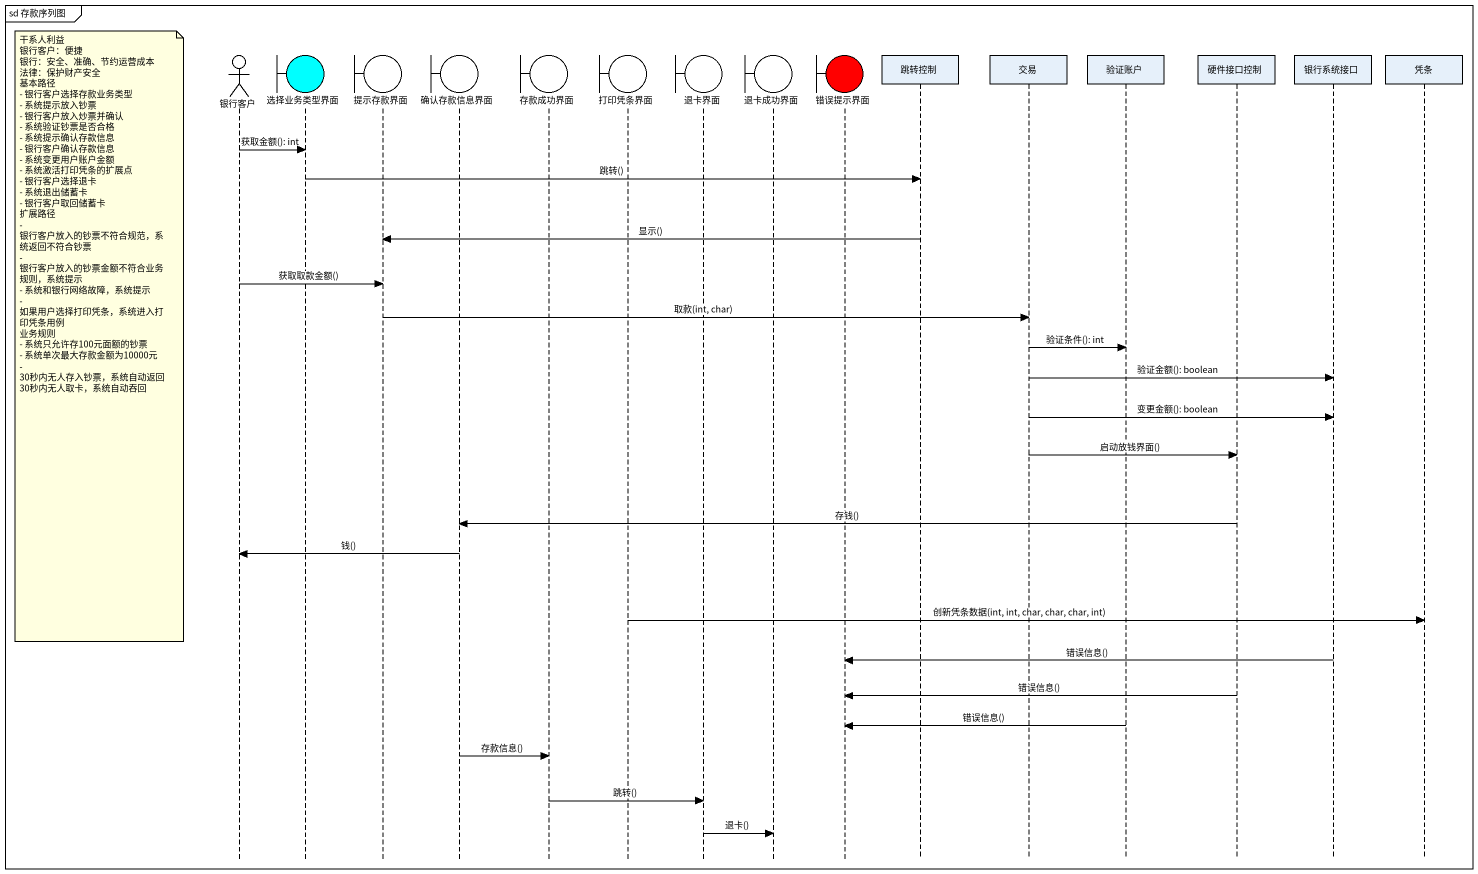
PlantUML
@startuml
mainframe sd 存款序列图
hide footbox
actor 银行客户
boundary 选择业务类型界面 #00FFFF
boundary 提示存款界面
boundary 确认存款信息界面
boundary 存款成功界面
boundary 打印凭条界面
boundary 退卡界面
boundary 退卡成功界面
boundary 错误提示界面 #FF0000
participant 跳转控制
participant 交易
participant 验证账户
participant 硬件接口控制
participant 银行系统接口
participant 凭条

银行客户 -> 选择业务类型界面 : 获取金额(): int
选择业务类型界面 -> 跳转控制 : 跳转()
跳转控制 -> 提示存款界面 : 显示()
银行客户 -> 提示存款界面 : 获取取款金额()
提示存款界面 -> 交易 : 取款(int, char)
note left of 银行客户
  干系人利益
  银行客户：便捷
  银行：安全、准确、节约运营成本
  法律：保护财产安全
  基本路径
  - 银行客户选择存款业务类型
  - 系统提示放入钞票
  - 银行客户放入炒票并确认
  - 系统验证钞票是否合格
  - 系统提示确认存款信息
  - 银行客户确认存款信息
  - 系统变更用户账户金额
  - 系统激活打印凭条的扩展点
  - 银行客户选择退卡
  - 系统退出储蓄卡
  - 银行客户取回储蓄卡
  扩展路径
  - 银行客户放入的钞票不符合规范，系统返回不符合钞票
  - 银行客户放入的钞票金额不符合业务规则，系统提示
  - 系统和银行网络故障，系统提示
  - 如果用户选择打印凭条，系统进入打印凭条用例
  业务规则
  - 系统只允许存100元面额的钞票
  - 系统单次最大存款金额为10000元
  - 30秒内无人存入钞票，系统自动返回
  30秒内无人取卡，系统自动吞回
end note
交易 -> 验证账户 : 验证条件(): int
交易 -> 银行系统接口 : 验证金额(): boolean
交易 -> 银行系统接口 : 变更金额(): boolean
交易 -> 硬件接口控制 : 启动放钱界面()
硬件接口控制 -> 确认存款信息界面 : 存钱()
确认存款信息界面 -> 银行客户 : 钱()
打印凭条界面 -> 凭条 : 创新凭条数据(int, int, char, char, char, int)
银行系统接口 -> 错误提示界面 : 错误信息()
硬件接口控制 -> 错误提示界面 : 错误信息()
验证账户 -> 错误提示界面 : 错误信息()
确认存款信息界面 -> 存款成功界面 : 存款信息()
存款成功界面 -> 退卡界面 : 跳转()
退卡界面 -> 退卡成功界面 : 退卡()
@enduml
